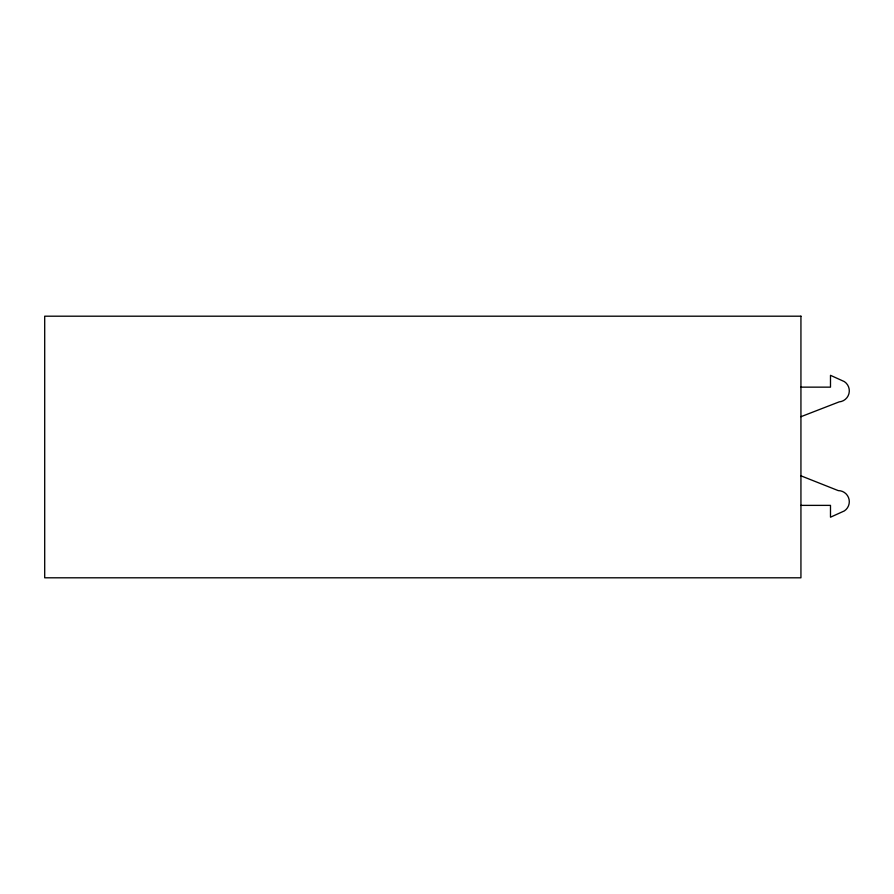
<?xml version="1.0" encoding="UTF-8"?>
<svg xmlns="http://www.w3.org/2000/svg" width="894" height="894" viewBox="0 0 894 894"><rect width="100%" height="100%" fill="white"/><g stroke="black" fill="none" stroke-linecap="round" stroke-linejoin="round"><path stroke-width="1.34" d="M800.935 416.705L839.164 401.887A11.086 11.086 0 0 0 844.372 381.615L830.492 375.324L830.492 387.147L800.935 387.147M800.935 505.378L830.492 505.378L830.492 517.201L844.372 510.91A11.086 11.086 0 0 0 838.226 490.605L800.935 475.82M800.935 316.197L44.7 316.197L44.7 577.803L800.935 577.803L800.935 316.197"/></g></svg>
